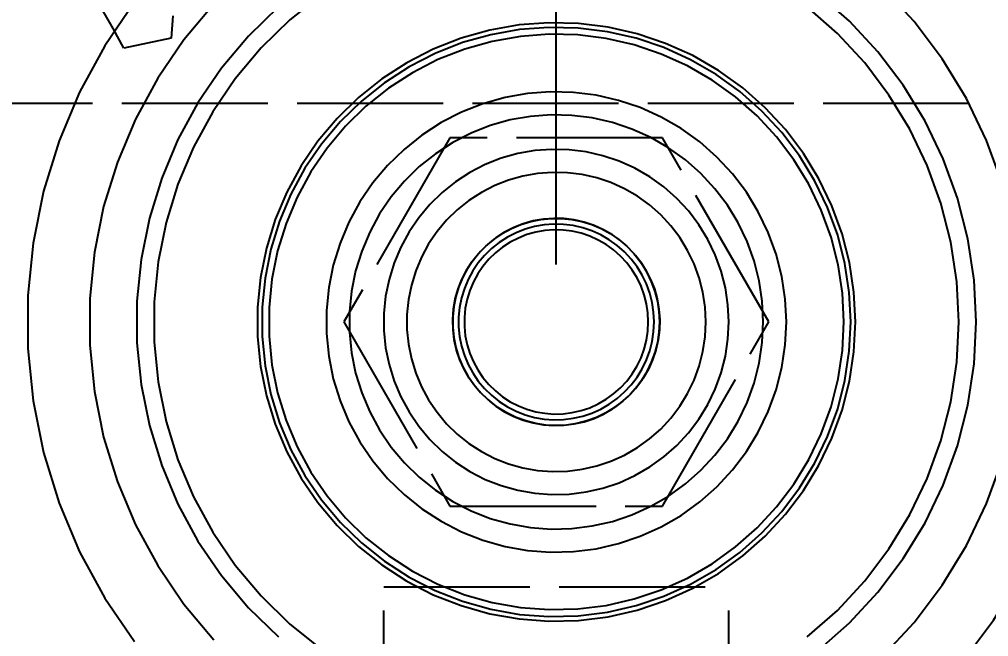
# Model space of a CAD drawing. Header units: millimetres. Extents: x -9 to 234, y -53 to 196.
# Drawn here: x 20.58 to 29.01, y 142.97 to 148.33 of the extents above; entities that cross this region are included whole.
import ezdxf

# ---------------------------------------------------------------- set-up
doc = ezdxf.new("R2010")
doc.units = ezdxf.units.MM
doc.linetypes.add('DASHED', pattern=[1.524, 1.27, -0.254])
doc.layers.add('DIMS', color=3, linetype='CONTINUOUS')
doc.layers.add('HIDDEN', color=8, linetype='DASHED')
doc.styles.add('OpenSansCondensed-Light', font='OpenSansCondensed-Light.ttf')
doc.dimstyles.new('EZDXF', dxfattribs={"dimtxt": 0.25, "dimasz": 0.175, "dimexe": 0.375, "dimexo": 0.125, "dimgap": 0.1, "dimtad": 1, "dimlfac": 100, "dimzin": 12, "dimdsep": 46, "dimtxsty": 'OpenSansCondensed-Light', "dimblk": 'ARCHTICK', "dimcen": 2.5, "dimazin": 3, "dimtfac": 0.5, "dimtmove": 2, "dimatfit": 3})

# ---------------------------------------------------------------- blocks, each defined once
blk = doc.blocks.new('_ARCHTICK')
at = {"color": 0, "linetype": 'BYBLOCK', "const_width": 0.15}
blk.add_lwpolyline([(-0.5, -0.5), (0.5, 0.5)], dxfattribs=at)

msp = doc.modelspace()

# ---------------------------------------------------------------- linework, layer by layer
at = {"layer": 'HIDDEN'}
for points in [[(23.2069, 148.54178), (22.9341, 148.32423), (22.68432, 148.0806), (22.46004, 147.81332), (22.26348, 147.52502), (22.09661, 147.21859), (21.96108, 146.89707), (21.85823, 146.56365), (21.78909, 146.22165), (21.75435, 145.87446), (21.75435, 145.52554), (21.78909, 145.17835), (21.85823, 144.83635), (21.96108, 144.50293), (22.09661, 144.18141), (22.26348, 143.87498), (22.46004, 143.58668), (22.68432, 143.3194), (22.9341, 143.07577), (23.2069, 142.85822)], [(23.2069, 148.54178), (22.9341, 148.32423), (22.68432, 148.0806), (22.46004, 147.81332), (22.26348, 147.52502), (22.09661, 147.21859), (21.96108, 146.89707), (21.85823, 146.56365), (21.78909, 146.22165), (21.75435, 145.87446), (21.75435, 145.52554), (21.78909, 145.17835), (21.85823, 144.83635), (21.96108, 144.50293), (22.09661, 144.18141), (22.26348, 143.87498), (22.46004, 143.58668), (22.68432, 143.3194), (22.9341, 143.07577), (23.2069, 142.85822)], [(23.2069, 148.54178), (22.9341, 148.32423), (22.68432, 148.0806), (22.46004, 147.81332), (22.26348, 147.52502), (22.09661, 147.21859), (21.96108, 146.89707), (21.85823, 146.56365), (21.78909, 146.22165), (21.75435, 145.87446), (21.75435, 145.52554), (21.78909, 145.17835), (21.85823, 144.83635), (21.96108, 144.50293), (22.09661, 144.18141), (22.26348, 143.87498), (22.46004, 143.58668), (22.68432, 143.3194), (22.9341, 143.07577), (23.2069, 142.85822)], [(23.2069, 148.54178), (22.9341, 148.32423), (22.68432, 148.0806), (22.46004, 147.81332), (22.26348, 147.52502), (22.09661, 147.21859), (21.96108, 146.89707), (21.85823, 146.56365), (21.78909, 146.22165), (21.75435, 145.87446), (21.75435, 145.52554), (21.78909, 145.17835), (21.85823, 144.83635), (21.96108, 144.50293), (22.09661, 144.18141), (22.26348, 143.87498), (22.46004, 143.58668), (22.68432, 143.3194), (22.9341, 143.07577), (23.2069, 142.85822)], [(28.9, 145.7), (28.88186, 146.06342), (28.82763, 146.42323), (28.73784, 146.77586), (28.61339, 147.11779), (28.45551, 147.44563), (28.26577, 147.75612), (28.04606, 148.04617), (27.79856, 148.31291), (27.52574, 148.55368)], [(28.9, 145.7), (28.88186, 146.06342), (28.82763, 146.42323), (28.73784, 146.77586), (28.61339, 147.11779), (28.45551, 147.44563), (28.26577, 147.75612), (28.04606, 148.04617), (27.79856, 148.31291), (27.52574, 148.55368)], [(29.12963, 146.89671), (28.99119, 147.27705), (28.81558, 147.64171), (28.60453, 147.98708), (28.36014, 148.30972), (28.08484, 148.60642)], [(29.12963, 146.89671), (28.99119, 147.27705), (28.81558, 147.64171), (28.60453, 147.98708), (28.36014, 148.30972), (28.08484, 148.60642)], [(29.12963, 146.89671), (28.99119, 147.27705), (28.81558, 147.64171), (28.60453, 147.98708), (28.36014, 148.30972), (28.08484, 148.60642)], [(29.12963, 146.89671), (28.99119, 147.27705), (28.81558, 147.64171), (28.60453, 147.98708), (28.36014, 148.30972), (28.08484, 148.60642)], [(21.58319, 148.4775), (21.32486, 148.0986), (21.10554, 147.69587), (20.92741, 147.27329), (20.79224, 146.83508), (20.70138, 146.38559), (20.65572, 145.92929), (20.65572, 145.47071), (20.70138, 145.01441), (20.79224, 144.56492), (20.92741, 144.12671), (21.10554, 143.70413), (21.32486, 143.3014), (21.58319, 142.9225)], [(21.58319, 148.4775), (21.32486, 148.0986), (21.10554, 147.69587), (20.92741, 147.27329), (20.79224, 146.83508), (20.70138, 146.38559), (20.65572, 145.92929), (20.65572, 145.47071), (20.70138, 145.01441), (20.79224, 144.56492), (20.92741, 144.12671), (21.10554, 143.70413), (21.32486, 143.3014), (21.58319, 142.9225)], [(22.27381, 148.4615), (22.01364, 148.15145), (21.78564, 147.81703), (21.59207, 147.46157), (21.43485, 147.0886), (21.31555, 146.70184), (21.23535, 146.30511), (21.19505, 145.90237), (21.19505, 145.49763), (21.23535, 145.09489), (21.31555, 144.69816), (21.43485, 144.3114), (21.59207, 143.93843), (21.78564, 143.58297), (22.01364, 143.24855), (22.27381, 142.9385)], [(22.27381, 148.4615), (22.01364, 148.15145), (21.78564, 147.81703), (21.59207, 147.46157), (21.43485, 147.0886), (21.31555, 146.70184), (21.23535, 146.30511), (21.19505, 145.90237), (21.19505, 145.49763), (21.23535, 145.09489), (21.31555, 144.69816), (21.43485, 144.3114), (21.59207, 143.93843), (21.78564, 143.58297), (22.01364, 143.24855), (22.27381, 142.9385)], [(22.27381, 148.4615), (22.01364, 148.15145), (21.78564, 147.81703), (21.59207, 147.46157), (21.43485, 147.0886), (21.31555, 146.70184), (21.23535, 146.30511), (21.19505, 145.90237), (21.19505, 145.49763), (21.23535, 145.09489), (21.31555, 144.69816), (21.43485, 144.3114), (21.59207, 143.93843), (21.78564, 143.58297), (22.01364, 143.24855), (22.27381, 142.9385)], [(22.27381, 148.4615), (22.01364, 148.15145), (21.78564, 147.81703), (21.59207, 147.46157), (21.43485, 147.0886), (21.31555, 146.70184), (21.23535, 146.30511), (21.19505, 145.90237), (21.19505, 145.49763), (21.23535, 145.09489), (21.31555, 144.69816), (21.43485, 144.3114), (21.59207, 143.93843), (21.78564, 143.58297), (22.01364, 143.24855), (22.27381, 142.9385)], [(21.39769, 148.2496), (21.299, 148.41949)], [(21.39769, 148.2496), (21.299, 148.41949)], [(22.83485, 148.4367), (22.57436, 148.18263), (22.34047, 147.90389), (22.13549, 147.60324), (21.96146, 147.28368), (21.82012, 146.94837), (21.71287, 146.60066), (21.64077, 146.244), (21.60454, 145.88194), (21.60454, 145.51806), (21.64077, 145.156), (21.71287, 144.79934), (21.82012, 144.45163), (21.96146, 144.11632), (22.13549, 143.79676), (22.34047, 143.49611), (22.57436, 143.21737), (22.83485, 142.9633)], [(22.83485, 148.4367), (22.57436, 148.18263), (22.34047, 147.90389), (22.13549, 147.60324), (21.96146, 147.28368), (21.82012, 146.94837), (21.71287, 146.60066), (21.64077, 146.244), (21.60454, 145.88194), (21.60454, 145.51806), (21.64077, 145.156), (21.71287, 144.79934), (21.82012, 144.45163), (21.96146, 144.11632), (22.13549, 143.79676), (22.34047, 143.49611), (22.57436, 143.21737), (22.83485, 142.9633)], [(28.75, 145.7), (28.73261, 146.04849), (28.6806, 146.39351), (28.5945, 146.73164), (28.47517, 147.05952), (28.32378, 147.37389), (28.14184, 147.67162), (27.93116, 147.94976), (27.69383, 148.20553), (27.43221, 148.43641)], [(28.75, 145.7), (28.73261, 146.04849), (28.6806, 146.39351), (28.5945, 146.73164), (28.47517, 147.05952), (28.32378, 147.37389), (28.14184, 147.67162), (27.93116, 147.94976), (27.69383, 148.20553), (27.43221, 148.43641)], [(28.75, 145.7), (28.73261, 146.04849), (28.6806, 146.39351), (28.5945, 146.73164), (28.47517, 147.05952), (28.32378, 147.37389), (28.14184, 147.67162), (27.93116, 147.94976), (27.69383, 148.20553), (27.43221, 148.43641)], [(28.75, 145.7), (28.73261, 146.04849), (28.6806, 146.39351), (28.5945, 146.73164), (28.47517, 147.05952), (28.32378, 147.37389), (28.14184, 147.67162), (27.93116, 147.94976), (27.69383, 148.20553), (27.43221, 148.43641)], [(21.91764, 148.36011), (21.90279, 148.16587)], [(21.91764, 148.36011), (21.90279, 148.16587)], [(27.85, 145.7), (27.83708, 145.95888), (27.79845, 146.21518), (27.73449, 146.46636), (27.64584, 146.70993), (27.53338, 146.94346), (27.39822, 147.16463), (27.24172, 147.37125), (27.06542, 147.56125), (26.87107, 147.73276), (26.66062, 147.88407), (26.43615, 148.01367), (26.19989, 148.12027), (25.95419, 148.20282), (25.70149, 148.2605), (25.4443, 148.29273), (25.18518, 148.29919), (24.92671, 148.27982), (24.67145, 148.23481), (24.42193, 148.16461), (24.18065, 148.06992), (23.95, 147.95167), (23.73227, 147.81104), (23.52962, 147.64943), (23.34407, 147.46845), (23.17746, 147.26989), (23.03144, 147.05573), (22.90748, 146.8281), (22.8068, 146.58925), (22.7304, 146.34157), (22.67904, 146.08751), (22.65323, 145.8296), (22.65323, 145.5704), (22.67904, 145.31249), (22.7304, 145.05843), (22.8068, 144.81075), (22.90748, 144.5719), (23.03144, 144.34427), (23.17746, 144.13011), (23.34407, 143.93155), (23.52962, 143.75057), (23.73227, 143.58896), (23.95, 143.44833), (24.18065, 143.33008), (24.42193, 143.23539), (24.67145, 143.16519), (24.92671, 143.12018), (25.18518, 143.10081), (25.4443, 143.10727), (25.70149, 143.1395), (25.95419, 143.19718), (26.19989, 143.27973), (26.43615, 143.38633), (26.66062, 143.51593), (26.87107, 143.66724), (27.06542, 143.83875), (27.24172, 144.02875), (27.39822, 144.23537), (27.53338, 144.45654), (27.64584, 144.69007), (27.73449, 144.93364), (27.79845, 145.18482), (27.83708, 145.44112), (27.85, 145.7)], [(27.85, 145.7), (27.83708, 145.95888), (27.79845, 146.21518), (27.73449, 146.46636), (27.64584, 146.70993), (27.53338, 146.94346), (27.39822, 147.16463), (27.24172, 147.37125), (27.06542, 147.56125), (26.87107, 147.73276), (26.66062, 147.88407), (26.43615, 148.01367), (26.19989, 148.12027), (25.95419, 148.20282), (25.70149, 148.2605), (25.4443, 148.29273), (25.18518, 148.29919), (24.92671, 148.27982), (24.67145, 148.23481), (24.42193, 148.16461), (24.18065, 148.06992), (23.95, 147.95167), (23.73227, 147.81104), (23.52962, 147.64943), (23.34407, 147.46845), (23.17746, 147.26989), (23.03144, 147.05573), (22.90748, 146.8281), (22.8068, 146.58925), (22.7304, 146.34157), (22.67904, 146.08751), (22.65323, 145.8296), (22.65323, 145.5704), (22.67904, 145.31249), (22.7304, 145.05843), (22.8068, 144.81075), (22.90748, 144.5719), (23.03144, 144.34427), (23.17746, 144.13011), (23.34407, 143.93155), (23.52962, 143.75057), (23.73227, 143.58896), (23.95, 143.44833), (24.18065, 143.33008), (24.42193, 143.23539), (24.67145, 143.16519), (24.92671, 143.12018), (25.18518, 143.10081), (25.4443, 143.10727), (25.70149, 143.1395), (25.95419, 143.19718), (26.19989, 143.27973), (26.43615, 143.38633), (26.66062, 143.51593), (26.87107, 143.66724), (27.06542, 143.83875), (27.24172, 144.02875), (27.39822, 144.23537), (27.53338, 144.45654), (27.64584, 144.69007), (27.73449, 144.93364), (27.79845, 145.18482), (27.83708, 145.44112), (27.85, 145.7)], [(27.85, 145.7), (27.83708, 145.95888), (27.79845, 146.21518), (27.73449, 146.46636), (27.64584, 146.70993), (27.53338, 146.94346), (27.39822, 147.16463), (27.24172, 147.37125), (27.06542, 147.56125), (26.87107, 147.73276), (26.66062, 147.88407), (26.43615, 148.01367), (26.19989, 148.12027), (25.95419, 148.20282), (25.70149, 148.2605), (25.4443, 148.29273), (25.18518, 148.29919), (24.92671, 148.27982), (24.67145, 148.23481), (24.42193, 148.16461), (24.18065, 148.06992), (23.95, 147.95167), (23.73227, 147.81104), (23.52962, 147.64943), (23.34407, 147.46845), (23.17746, 147.26989), (23.03144, 147.05573), (22.90748, 146.8281), (22.8068, 146.58925), (22.7304, 146.34157), (22.67904, 146.08751), (22.65323, 145.8296), (22.65323, 145.5704), (22.67904, 145.31249), (22.7304, 145.05843), (22.8068, 144.81075), (22.90748, 144.5719), (23.03144, 144.34427), (23.17746, 144.13011), (23.34407, 143.93155), (23.52962, 143.75057), (23.73227, 143.58896), (23.95, 143.44833), (24.18065, 143.33008), (24.42193, 143.23539), (24.67145, 143.16519), (24.92671, 143.12018), (25.18518, 143.10081), (25.4443, 143.10727), (25.70149, 143.1395), (25.95419, 143.19718), (26.19989, 143.27973), (26.43615, 143.38633), (26.66062, 143.51593), (26.87107, 143.66724), (27.06542, 143.83875), (27.24172, 144.02875), (27.39822, 144.23537), (27.53338, 144.45654), (27.64584, 144.69007), (27.73449, 144.93364), (27.79845, 145.18482), (27.83708, 145.44112), (27.85, 145.7)], [(27.85, 145.7), (27.83708, 145.95888), (27.79845, 146.21518), (27.73449, 146.46636), (27.64584, 146.70993), (27.53338, 146.94346), (27.39822, 147.16463), (27.24172, 147.37125), (27.06542, 147.56125), (26.87107, 147.73276), (26.66062, 147.88407), (26.43615, 148.01367), (26.19989, 148.12027), (25.95419, 148.20282), (25.70149, 148.2605), (25.4443, 148.29273), (25.18518, 148.29919), (24.92671, 148.27982), (24.67145, 148.23481), (24.42193, 148.16461), (24.18065, 148.06992), (23.95, 147.95167), (23.73227, 147.81104), (23.52962, 147.64943), (23.34407, 147.46845), (23.17746, 147.26989), (23.03144, 147.05573), (22.90748, 146.8281), (22.8068, 146.58925), (22.7304, 146.34157), (22.67904, 146.08751), (22.65323, 145.8296), (22.65323, 145.5704), (22.67904, 145.31249), (22.7304, 145.05843), (22.8068, 144.81075), (22.90748, 144.5719), (23.03144, 144.34427), (23.17746, 144.13011), (23.34407, 143.93155), (23.52962, 143.75057), (23.73227, 143.58896), (23.95, 143.44833), (24.18065, 143.33008), (24.42193, 143.23539), (24.67145, 143.16519), (24.92671, 143.12018), (25.18518, 143.10081), (25.4443, 143.10727), (25.70149, 143.1395), (25.95419, 143.19718), (26.19989, 143.27973), (26.43615, 143.38633), (26.66062, 143.51593), (26.87107, 143.66724), (27.06542, 143.83875), (27.24172, 144.02875), (27.39822, 144.23537), (27.53338, 144.45654), (27.64584, 144.69007), (27.73449, 144.93364), (27.79845, 145.18482), (27.83708, 145.44112), (27.85, 145.7)], [(21.49026, 148.07818), (21.39769, 148.2496)], [(21.49026, 148.07818), (21.39769, 148.2496)], [(27.81, 145.7), (27.79728, 145.95489), (27.75924, 146.20725), (27.69627, 146.45457), (27.60898, 146.69439), (27.49825, 146.92433), (27.36517, 147.1421), (27.21107, 147.34554), (27.03749, 147.53262), (26.84613, 147.70149), (26.63892, 147.85047), (26.4179, 147.97807), (26.18527, 148.08304), (25.94335, 148.16432), (25.69454, 148.22111), (25.44131, 148.25284), (25.18618, 148.2592), (24.93168, 148.24013), (24.68035, 148.19582), (24.43467, 148.12669), (24.19711, 148.03345), (23.97, 147.91703), (23.75562, 147.77856), (23.55608, 147.61944), (23.37339, 147.44124), (23.20934, 147.24574), (23.06558, 147.03487), (22.94352, 146.81074), (22.84439, 146.57557), (22.76916, 146.3317), (22.71859, 146.08155), (22.69318, 145.82761), (22.69318, 145.57239), (22.71859, 145.31845), (22.76916, 145.0683), (22.84439, 144.82443), (22.94352, 144.58926), (23.06558, 144.36513), (23.20934, 144.15426), (23.37339, 143.95876), (23.55608, 143.78056), (23.75562, 143.62144), (23.97, 143.48297), (24.19711, 143.36655), (24.43467, 143.27331), (24.68035, 143.20418), (24.93168, 143.15987), (25.18618, 143.1408), (25.44131, 143.14716), (25.69454, 143.17889), (25.94335, 143.23568), (26.18527, 143.31696), (26.4179, 143.42193), (26.63892, 143.54953), (26.84613, 143.69851), (27.03749, 143.86738), (27.21107, 144.05446), (27.36517, 144.2579), (27.49825, 144.47567), (27.60898, 144.70561), (27.69627, 144.94543), (27.75924, 145.19275), (27.79728, 145.44511), (27.81, 145.7)], [(27.81, 145.7), (27.79728, 145.95489), (27.75924, 146.20725), (27.69627, 146.45457), (27.60898, 146.69439), (27.49825, 146.92433), (27.36517, 147.1421), (27.21107, 147.34554), (27.03749, 147.53262), (26.84613, 147.70149), (26.63892, 147.85047), (26.4179, 147.97807), (26.18527, 148.08304), (25.94335, 148.16432), (25.69454, 148.22111), (25.44131, 148.25284), (25.18618, 148.2592), (24.93168, 148.24013), (24.68035, 148.19582), (24.43467, 148.12669), (24.19711, 148.03345), (23.97, 147.91703), (23.75562, 147.77856), (23.55608, 147.61944), (23.37339, 147.44124), (23.20934, 147.24574), (23.06558, 147.03487), (22.94352, 146.81074), (22.84439, 146.57557), (22.76916, 146.3317), (22.71859, 146.08155), (22.69318, 145.82761), (22.69318, 145.57239), (22.71859, 145.31845), (22.76916, 145.0683), (22.84439, 144.82443), (22.94352, 144.58926), (23.06558, 144.36513), (23.20934, 144.15426), (23.37339, 143.95876), (23.55608, 143.78056), (23.75562, 143.62144), (23.97, 143.48297), (24.19711, 143.36655), (24.43467, 143.27331), (24.68035, 143.20418), (24.93168, 143.15987), (25.18618, 143.1408), (25.44131, 143.14716), (25.69454, 143.17889), (25.94335, 143.23568), (26.18527, 143.31696), (26.4179, 143.42193), (26.63892, 143.54953), (26.84613, 143.69851), (27.03749, 143.86738), (27.21107, 144.05446), (27.36517, 144.2579), (27.49825, 144.47567), (27.60898, 144.70561), (27.69627, 144.94543), (27.75924, 145.19275), (27.79728, 145.44511), (27.81, 145.7)], [(21.90279, 148.16587), (21.49026, 148.07818)], [(21.90279, 148.16587), (21.49026, 148.07818)], [(27.75, 145.7), (27.73758, 145.94892), (27.70043, 146.19537), (27.63893, 146.43689), (27.55369, 146.67109), (27.44555, 146.89563), (27.3156, 147.1083), (27.16511, 147.30697), (26.99559, 147.48967), (26.80872, 147.65458), (26.60637, 147.80006), (26.39053, 147.92468), (26.16335, 148.02718), (25.9271, 148.10656), (25.68412, 148.16202), (25.43683, 148.19301), (25.18767, 148.19922), (24.93914, 148.1806), (24.6937, 148.13732), (24.45378, 148.06982), (24.22178, 147.97876), (24, 147.86506), (23.79064, 147.72985), (23.59579, 147.57445), (23.41737, 147.40043), (23.25717, 147.20951), (23.11677, 147.00359), (22.99758, 146.78471), (22.90077, 146.55505), (22.82731, 146.31689), (22.77792, 146.07261), (22.75311, 145.82461), (22.75311, 145.57539), (22.77792, 145.32739), (22.82731, 145.08311), (22.90077, 144.84495), (22.99758, 144.61529), (23.11677, 144.39641), (23.25717, 144.19049), (23.41737, 143.99957), (23.59579, 143.82555), (23.79064, 143.67015), (24, 143.53494), (24.22178, 143.42124), (24.45378, 143.33018), (24.6937, 143.26268), (24.93914, 143.2194), (25.18767, 143.20078), (25.43683, 143.20699), (25.68412, 143.23798), (25.9271, 143.29344), (26.16335, 143.37282), (26.39053, 143.47532), (26.60637, 143.59994), (26.80872, 143.74542), (26.99559, 143.91033), (27.16511, 144.09303), (27.3156, 144.2917), (27.44555, 144.50437), (27.55369, 144.72891), (27.63893, 144.96311), (27.70043, 145.20463), (27.73758, 145.45108), (27.75, 145.7)], [(27.75, 145.7), (27.73758, 145.94892), (27.70043, 146.19537), (27.63893, 146.43689), (27.55369, 146.67109), (27.44555, 146.89563), (27.3156, 147.1083), (27.16511, 147.30697), (26.99559, 147.48967), (26.80872, 147.65458), (26.60637, 147.80006), (26.39053, 147.92468), (26.16335, 148.02718), (25.9271, 148.10656), (25.68412, 148.16202), (25.43683, 148.19301), (25.18767, 148.19922), (24.93914, 148.1806), (24.6937, 148.13732), (24.45378, 148.06982), (24.22178, 147.97876), (24, 147.86506), (23.79064, 147.72985), (23.59579, 147.57445), (23.41737, 147.40043), (23.25717, 147.20951), (23.11677, 147.00359), (22.99758, 146.78471), (22.90077, 146.55505), (22.82731, 146.31689), (22.77792, 146.07261), (22.75311, 145.82461), (22.75311, 145.57539), (22.77792, 145.32739), (22.82731, 145.08311), (22.90077, 144.84495), (22.99758, 144.61529), (23.11677, 144.39641), (23.25717, 144.19049), (23.41737, 143.99957), (23.59579, 143.82555), (23.79064, 143.67015), (24, 143.53494), (24.22178, 143.42124), (24.45378, 143.33018), (24.6937, 143.26268), (24.93914, 143.2194), (25.18767, 143.20078), (25.43683, 143.20699), (25.68412, 143.23798), (25.9271, 143.29344), (26.16335, 143.37282), (26.39053, 143.47532), (26.60637, 143.59994), (26.80872, 143.74542), (26.99559, 143.91033), (27.16511, 144.09303), (27.3156, 144.2917), (27.44555, 144.50437), (27.55369, 144.72891), (27.63893, 144.96311), (27.70043, 145.20463), (27.73758, 145.45108), (27.75, 145.7)], [(27.25, 145.7), (27.24006, 145.89914), (27.21034, 146.09629), (27.16115, 146.28951), (27.09295, 146.47687), (27.00644, 146.65651), (26.90248, 146.82664), (26.78209, 146.98558), (26.64647, 147.13173), (26.49698, 147.26366), (26.33509, 147.38005), (26.16242, 147.47974), (25.98068, 147.56175), (25.79168, 147.62525), (25.5973, 147.66962), (25.39946, 147.69441), (25.20014, 147.69938), (25.00131, 147.68448), (24.80496, 147.64986), (24.61303, 147.59585), (24.42743, 147.52301), (24.25, 147.43205), (24.08251, 147.32388), (23.92663, 147.19956), (23.7839, 147.06035), (23.65573, 146.90761), (23.54342, 146.74287), (23.44806, 146.56777), (23.37061, 146.38404), (23.31185, 146.19351), (23.27234, 145.99808), (23.25249, 145.79969), (23.25249, 145.60031), (23.27234, 145.40192), (23.31185, 145.20649), (23.37061, 145.01596), (23.44806, 144.83223), (23.54342, 144.65713), (23.65573, 144.49239), (23.7839, 144.33965), (23.92663, 144.20044), (24.08251, 144.07612), (24.25, 143.96795), (24.42743, 143.87699), (24.61303, 143.80415), (24.80496, 143.75014), (25.00131, 143.71552), (25.20014, 143.70062), (25.39946, 143.70559), (25.5973, 143.73038), (25.79168, 143.77475), (25.98068, 143.83825), (26.16242, 143.92026), (26.33509, 144.01995), (26.49698, 144.13634), (26.64647, 144.26827), (26.78209, 144.41442), (26.90248, 144.57336), (27.00644, 144.74349), (27.09295, 144.92313), (27.16115, 145.11049), (27.21034, 145.30371), (27.24006, 145.50086), (27.25, 145.7)], [(27.25, 145.7), (27.24006, 145.89914), (27.21034, 146.09629), (27.16115, 146.28951), (27.09295, 146.47687), (27.00644, 146.65651), (26.90248, 146.82664), (26.78209, 146.98558), (26.64647, 147.13173), (26.49698, 147.26366), (26.33509, 147.38005), (26.16242, 147.47974), (25.98068, 147.56175), (25.79168, 147.62525), (25.5973, 147.66962), (25.39946, 147.69441), (25.20014, 147.69938), (25.00131, 147.68448), (24.80496, 147.64986), (24.61303, 147.59585), (24.42743, 147.52301), (24.25, 147.43205), (24.08251, 147.32388), (23.92663, 147.19956), (23.7839, 147.06035), (23.65573, 146.90761), (23.54342, 146.74287), (23.44806, 146.56777), (23.37061, 146.38404), (23.31185, 146.19351), (23.27234, 145.99808), (23.25249, 145.79969), (23.25249, 145.60031), (23.27234, 145.40192), (23.31185, 145.20649), (23.37061, 145.01596), (23.44806, 144.83223), (23.54342, 144.65713), (23.65573, 144.49239), (23.7839, 144.33965), (23.92663, 144.20044), (24.08251, 144.07612), (24.25, 143.96795), (24.42743, 143.87699), (24.61303, 143.80415), (24.80496, 143.75014), (25.00131, 143.71552), (25.20014, 143.70062), (25.39946, 143.70559), (25.5973, 143.73038), (25.79168, 143.77475), (25.98068, 143.83825), (26.16242, 143.92026), (26.33509, 144.01995), (26.49698, 144.13634), (26.64647, 144.26827), (26.78209, 144.41442), (26.90248, 144.57336), (27.00644, 144.74349), (27.09295, 144.92313), (27.16115, 145.11049), (27.21034, 145.30371), (27.24006, 145.50086), (27.25, 145.7)], [(19.95, 147.6), (30.55, 147.6)], [(19.95, 147.6), (30.55, 147.6)], [(27.05, 145.7), (27.04106, 145.87922), (27.01431, 146.05666), (26.97003, 146.23056), (26.90866, 146.39918), (26.8308, 146.56086), (26.73723, 146.71398), (26.62888, 146.85702), (26.50683, 146.98856), (26.37228, 147.1073), (26.22658, 147.21205), (26.07118, 147.30177), (25.90761, 147.37557), (25.73751, 147.43272), (25.56257, 147.47265), (25.38451, 147.49497), (25.20512, 147.49944), (25.02618, 147.48603), (24.84946, 147.45487), (24.67672, 147.40627), (24.50968, 147.34071), (24.35, 147.25885), (24.19926, 147.16149), (24.05897, 147.04961), (23.93051, 146.92431), (23.81516, 146.78685), (23.71408, 146.63858), (23.62826, 146.48099), (23.55855, 146.31564), (23.50566, 146.14416), (23.4701, 145.96828), (23.45224, 145.78972), (23.45224, 145.61028), (23.4701, 145.43172), (23.50566, 145.25584), (23.55855, 145.08436), (23.62826, 144.91901), (23.71408, 144.76142), (23.81516, 144.61315), (23.93051, 144.47569), (24.05897, 144.35039), (24.19926, 144.23851), (24.35, 144.14115), (24.50968, 144.05929), (24.67672, 143.99373), (24.84946, 143.94513), (25.02618, 143.91397), (25.20512, 143.90056), (25.38451, 143.90503), (25.56257, 143.92735), (25.73751, 143.96728), (25.90761, 144.02443), (26.07118, 144.09823), (26.22658, 144.18795), (26.37228, 144.2927), (26.50683, 144.41144), (26.62888, 144.54298), (26.73723, 144.68602), (26.8308, 144.83914), (26.90866, 145.00082), (26.97003, 145.16944), (27.01431, 145.34334), (27.04106, 145.52078), (27.05, 145.7)], [(27.05, 145.7), (27.04106, 145.87922), (27.01431, 146.05666), (26.97003, 146.23056), (26.90866, 146.39918), (26.8308, 146.56086), (26.73723, 146.71398), (26.62888, 146.85702), (26.50683, 146.98856), (26.37228, 147.1073), (26.22658, 147.21205), (26.07118, 147.30177), (25.90761, 147.37557), (25.73751, 147.43272), (25.56257, 147.47265), (25.38451, 147.49497), (25.20512, 147.49944), (25.02618, 147.48603), (24.84946, 147.45487), (24.67672, 147.40627), (24.50968, 147.34071), (24.35, 147.25885), (24.19926, 147.16149), (24.05897, 147.04961), (23.93051, 146.92431), (23.81516, 146.78685), (23.71408, 146.63858), (23.62826, 146.48099), (23.55855, 146.31564), (23.50566, 146.14416), (23.4701, 145.96828), (23.45224, 145.78972), (23.45224, 145.61028), (23.4701, 145.43172), (23.50566, 145.25584), (23.55855, 145.08436), (23.62826, 144.91901), (23.71408, 144.76142), (23.81516, 144.61315), (23.93051, 144.47569), (24.05897, 144.35039), (24.19926, 144.23851), (24.35, 144.14115), (24.50968, 144.05929), (24.67672, 143.99373), (24.84946, 143.94513), (25.02618, 143.91397), (25.20512, 143.90056), (25.38451, 143.90503), (25.56257, 143.92735), (25.73751, 143.96728), (25.90761, 144.02443), (26.07118, 144.09823), (26.22658, 144.18795), (26.37228, 144.2927), (26.50683, 144.41144), (26.62888, 144.54298), (26.73723, 144.68602), (26.8308, 144.83914), (26.90866, 145.00082), (26.97003, 145.16944), (27.01431, 145.34334), (27.04106, 145.52078), (27.05, 145.7)], [(24.32624, 147.3), (23.40248, 145.7)], [(24.32624, 147.3), (23.40248, 145.7)], [(24.32624, 147.3), (23.40248, 145.7)], [(24.32624, 147.3), (23.40248, 145.7)], [(26.17376, 147.3), (24.32624, 147.3)], [(26.17376, 147.3), (24.32624, 147.3)], [(26.17376, 147.3), (24.32624, 147.3)], [(26.17376, 147.3), (24.32624, 147.3)], [(27.09752, 145.7), (26.17376, 147.3)], [(27.09752, 145.7), (26.17376, 147.3)], [(27.09752, 145.7), (26.17376, 147.3)], [(27.09752, 145.7), (26.17376, 147.3)], [(26.75, 145.7), (26.74255, 145.84935), (26.72026, 145.99722), (26.68336, 146.14213), (26.63221, 146.28265), (26.56733, 146.41738), (26.48936, 146.54498), (26.39907, 146.66418), (26.29736, 146.7738), (26.18523, 146.87275), (26.06382, 146.96004), (25.93432, 147.03481), (25.79801, 147.09631), (25.65626, 147.14394), (25.51047, 147.17721), (25.3621, 147.19581), (25.2126, 147.19953), (25.06348, 147.18836), (24.91622, 147.16239), (24.77227, 147.12189), (24.63307, 147.06726), (24.5, 146.99904), (24.37438, 146.91791), (24.25747, 146.82467), (24.15042, 146.72026), (24.0543, 146.60571), (23.97006, 146.48215), (23.89855, 146.35083), (23.84046, 146.21303), (23.79638, 146.07014), (23.76675, 145.92356), (23.75186, 145.77477), (23.75186, 145.62523), (23.76675, 145.47644), (23.79638, 145.32986), (23.84046, 145.18697), (23.89855, 145.04917), (23.97006, 144.91785), (24.0543, 144.79429), (24.15042, 144.67974), (24.25747, 144.57533), (24.37438, 144.48209), (24.5, 144.40096), (24.63307, 144.33274), (24.77227, 144.27811), (24.91622, 144.23761), (25.06348, 144.21164), (25.2126, 144.20047), (25.3621, 144.20419), (25.51047, 144.22279), (25.65626, 144.25606), (25.79801, 144.30369), (25.93432, 144.36519), (26.06382, 144.43996), (26.18523, 144.52725), (26.29736, 144.6262), (26.39907, 144.73582), (26.48936, 144.85502), (26.56733, 144.98262), (26.63221, 145.11735), (26.68336, 145.25787), (26.72026, 145.40278), (26.74255, 145.55065), (26.75, 145.7)], [(26.75, 145.7), (26.74255, 145.84935), (26.72026, 145.99722), (26.68336, 146.14213), (26.63221, 146.28265), (26.56733, 146.41738), (26.48936, 146.54498), (26.39907, 146.66418), (26.29736, 146.7738), (26.18523, 146.87275), (26.06382, 146.96004), (25.93432, 147.03481), (25.79801, 147.09631), (25.65626, 147.14394), (25.51047, 147.17721), (25.3621, 147.19581), (25.2126, 147.19953), (25.06348, 147.18836), (24.91622, 147.16239), (24.77227, 147.12189), (24.63307, 147.06726), (24.5, 146.99904), (24.37438, 146.91791), (24.25747, 146.82467), (24.15042, 146.72026), (24.0543, 146.60571), (23.97006, 146.48215), (23.89855, 146.35083), (23.84046, 146.21303), (23.79638, 146.07014), (23.76675, 145.92356), (23.75186, 145.77477), (23.75186, 145.62523), (23.76675, 145.47644), (23.79638, 145.32986), (23.84046, 145.18697), (23.89855, 145.04917), (23.97006, 144.91785), (24.0543, 144.79429), (24.15042, 144.67974), (24.25747, 144.57533), (24.37438, 144.48209), (24.5, 144.40096), (24.63307, 144.33274), (24.77227, 144.27811), (24.91622, 144.23761), (25.06348, 144.21164), (25.2126, 144.20047), (25.3621, 144.20419), (25.51047, 144.22279), (25.65626, 144.25606), (25.79801, 144.30369), (25.93432, 144.36519), (26.06382, 144.43996), (26.18523, 144.52725), (26.29736, 144.6262), (26.39907, 144.73582), (26.48936, 144.85502), (26.56733, 144.98262), (26.63221, 145.11735), (26.68336, 145.25787), (26.72026, 145.40278), (26.74255, 145.55065), (26.75, 145.7)], [(26.55, 145.7), (26.54354, 145.82944), (26.52422, 145.95759), (26.49224, 146.08318), (26.44792, 146.20497), (26.39169, 146.32173), (26.32411, 146.43232), (26.24586, 146.53562), (26.15771, 146.63063), (26.06054, 146.71638), (25.95531, 146.79203), (25.84307, 146.85683), (25.72494, 146.91014), (25.60209, 146.95141), (25.47574, 146.98025), (25.34715, 146.99636), (25.21759, 146.9996), (25.08835, 146.98991), (24.96072, 146.96741), (24.83597, 146.93231), (24.71533, 146.88496), (24.6, 146.82583), (24.49113, 146.75552), (24.38981, 146.67472), (24.29703, 146.58422), (24.21373, 146.48495), (24.14072, 146.37787), (24.07874, 146.26405), (24.0284, 146.14463), (23.9902, 146.02078), (23.96452, 145.89375), (23.95162, 145.7648), (23.95162, 145.6352), (23.96452, 145.50625), (23.9902, 145.37922), (24.0284, 145.25537), (24.07874, 145.13595), (24.14072, 145.02213), (24.21373, 144.91505), (24.29703, 144.81578), (24.38981, 144.72528), (24.49113, 144.64448), (24.6, 144.57417), (24.71533, 144.51504), (24.83597, 144.46769), (24.96072, 144.43259), (25.08835, 144.41009), (25.21759, 144.4004), (25.34715, 144.40364), (25.47574, 144.41975), (25.60209, 144.44859), (25.72494, 144.48986), (25.84307, 144.54317), (25.95531, 144.60797), (26.06054, 144.68362), (26.15771, 144.76937), (26.24586, 144.86438), (26.32411, 144.96768), (26.39169, 145.07827), (26.44792, 145.19503), (26.49224, 145.31682), (26.52422, 145.44241), (26.54354, 145.57056), (26.55, 145.7)], [(26.55, 145.7), (26.54354, 145.82944), (26.52422, 145.95759), (26.49224, 146.08318), (26.44792, 146.20497), (26.39169, 146.32173), (26.32411, 146.43232), (26.24586, 146.53562), (26.15771, 146.63063), (26.06054, 146.71638), (25.95531, 146.79203), (25.84307, 146.85683), (25.72494, 146.91014), (25.60209, 146.95141), (25.47574, 146.98025), (25.34715, 146.99636), (25.21759, 146.9996), (25.08835, 146.98991), (24.96072, 146.96741), (24.83597, 146.93231), (24.71533, 146.88496), (24.6, 146.82583), (24.49113, 146.75552), (24.38981, 146.67472), (24.29703, 146.58422), (24.21373, 146.48495), (24.14072, 146.37787), (24.07874, 146.26405), (24.0284, 146.14463), (23.9902, 146.02078), (23.96452, 145.89375), (23.95162, 145.7648), (23.95162, 145.6352), (23.96452, 145.50625), (23.9902, 145.37922), (24.0284, 145.25537), (24.07874, 145.13595), (24.14072, 145.02213), (24.21373, 144.91505), (24.29703, 144.81578), (24.38981, 144.72528), (24.49113, 144.64448), (24.6, 144.57417), (24.71533, 144.51504), (24.83597, 144.46769), (24.96072, 144.43259), (25.08835, 144.41009), (25.21759, 144.4004), (25.34715, 144.40364), (25.47574, 144.41975), (25.60209, 144.44859), (25.72494, 144.48986), (25.84307, 144.54317), (25.95531, 144.60797), (26.06054, 144.68362), (26.15771, 144.76937), (26.24586, 144.86438), (26.32411, 144.96768), (26.39169, 145.07827), (26.44792, 145.19503), (26.49224, 145.31682), (26.52422, 145.44241), (26.54354, 145.57056), (26.55, 145.7)], [(25.25, 144.8), (25.16039, 144.80447), (25.07167, 144.81784), (24.98472, 144.83998), (24.90041, 144.87067), (24.81957, 144.9096), (24.74301, 144.95639), (24.67149, 145.01056), (24.60572, 145.07159), (24.54635, 145.13886), (24.49398, 145.21171), (24.44912, 145.28941), (24.41221, 145.37119), (24.38364, 145.45624), (24.36367, 145.54372), (24.35252, 145.63274), (24.35028, 145.72244), (24.35698, 145.81191), (24.37256, 145.90027), (24.39687, 145.98664), (24.42964, 146.07016), (24.47058, 146.15), (24.51926, 146.22537), (24.5752, 146.29552), (24.63784, 146.35975), (24.70658, 146.41742), (24.78071, 146.46796), (24.8595, 146.51087), (24.94218, 146.54572), (25.02792, 146.57217), (25.11586, 146.58995), (25.20514, 146.59888), (25.29486, 146.59888), (25.38414, 146.58995), (25.47208, 146.57217), (25.55782, 146.54572), (25.6405, 146.51087), (25.71929, 146.46796), (25.79342, 146.41742), (25.86216, 146.35975), (25.9248, 146.29552), (25.98074, 146.22537), (26.02942, 146.15), (26.07036, 146.07016), (26.10313, 145.98664), (26.12744, 145.90027), (26.14302, 145.81191), (26.14972, 145.72244), (26.14748, 145.63274), (26.13633, 145.54372), (26.11636, 145.45624), (26.08779, 145.37119), (26.05088, 145.28941), (26.00602, 145.21171), (25.95365, 145.13886), (25.89428, 145.07159), (25.82851, 145.01056), (25.75699, 144.95639), (25.68043, 144.9096), (25.59959, 144.87067), (25.51528, 144.83998), (25.42833, 144.81784), (25.33961, 144.80447), (25.25, 144.8)], [(25.25, 144.8), (25.16039, 144.80447), (25.07167, 144.81784), (24.98472, 144.83998), (24.90041, 144.87067), (24.81957, 144.9096), (24.74301, 144.95639), (24.67149, 145.01056), (24.60572, 145.07159), (24.54635, 145.13886), (24.49398, 145.21171), (24.44912, 145.28941), (24.41221, 145.37119), (24.38364, 145.45624), (24.36367, 145.54372), (24.35252, 145.63274), (24.35028, 145.72244), (24.35698, 145.81191), (24.37256, 145.90027), (24.39687, 145.98664), (24.42964, 146.07016), (24.47058, 146.15), (24.51926, 146.22537), (24.5752, 146.29552), (24.63784, 146.35975), (24.70658, 146.41742), (24.78071, 146.46796), (24.8595, 146.51087), (24.94218, 146.54572), (25.02792, 146.57217), (25.11586, 146.58995), (25.20514, 146.59888), (25.29486, 146.59888), (25.38414, 146.58995), (25.47208, 146.57217), (25.55782, 146.54572), (25.6405, 146.51087), (25.71929, 146.46796), (25.79342, 146.41742), (25.86216, 146.35975), (25.9248, 146.29552), (25.98074, 146.22537), (26.02942, 146.15), (26.07036, 146.07016), (26.10313, 145.98664), (26.12744, 145.90027), (26.14302, 145.81191), (26.14972, 145.72244), (26.14748, 145.63274), (26.13633, 145.54372), (26.11636, 145.45624), (26.08779, 145.37119), (26.05088, 145.28941), (26.00602, 145.21171), (25.95365, 145.13886), (25.89428, 145.07159), (25.82851, 145.01056), (25.75699, 144.95639), (25.68043, 144.9096), (25.59959, 144.87067), (25.51528, 144.83998), (25.42833, 144.81784), (25.33961, 144.80447), (25.25, 144.8)], [(26.15, 145.7), (26.14553, 145.78961), (26.13216, 145.87833), (26.11002, 145.96528), (26.07933, 146.04959), (26.0404, 146.13043), (25.99361, 146.20699), (25.93944, 146.27851), (25.87841, 146.34428), (25.81114, 146.40365), (25.73829, 146.45602), (25.66059, 146.50088), (25.57881, 146.53779), (25.49376, 146.56636), (25.40628, 146.58633), (25.31726, 146.59748), (25.22756, 146.59972), (25.13809, 146.59302), (25.04973, 146.57744), (24.96336, 146.55313), (24.87984, 146.52036), (24.8, 146.47942), (24.72463, 146.43074), (24.65448, 146.3748), (24.59025, 146.31216), (24.53258, 146.24342), (24.48204, 146.16929), (24.43913, 146.0905), (24.40428, 146.00782), (24.37783, 145.92208), (24.36005, 145.83414), (24.35112, 145.74486), (24.35112, 145.65514), (24.36005, 145.56586), (24.37783, 145.47792), (24.40428, 145.39218), (24.43913, 145.3095), (24.48204, 145.23071), (24.53258, 145.15658), (24.59025, 145.08784), (24.65448, 145.0252), (24.72463, 144.96926), (24.8, 144.92058), (24.87984, 144.87964), (24.96336, 144.84687), (25.04973, 144.82256), (25.13809, 144.80698), (25.22756, 144.80028), (25.31726, 144.80252), (25.40628, 144.81367), (25.49376, 144.83364), (25.57881, 144.86221), (25.66059, 144.89912), (25.73829, 144.94398), (25.81114, 144.99635), (25.87841, 145.05572), (25.93944, 145.12149), (25.99361, 145.19301), (26.0404, 145.26957), (26.07933, 145.35041), (26.11002, 145.43472), (26.13216, 145.52167), (26.14553, 145.61039), (26.15, 145.7)], [(26.15, 145.7), (26.14553, 145.78961), (26.13216, 145.87833), (26.11002, 145.96528), (26.07933, 146.04959), (26.0404, 146.13043), (25.99361, 146.20699), (25.93944, 146.27851), (25.87841, 146.34428), (25.81114, 146.40365), (25.73829, 146.45602), (25.66059, 146.50088), (25.57881, 146.53779), (25.49376, 146.56636), (25.40628, 146.58633), (25.31726, 146.59748), (25.22756, 146.59972), (25.13809, 146.59302), (25.04973, 146.57744), (24.96336, 146.55313), (24.87984, 146.52036), (24.8, 146.47942), (24.72463, 146.43074), (24.65448, 146.3748), (24.59025, 146.31216), (24.53258, 146.24342), (24.48204, 146.16929), (24.43913, 146.0905), (24.40428, 146.00782), (24.37783, 145.92208), (24.36005, 145.83414), (24.35112, 145.74486), (24.35112, 145.65514), (24.36005, 145.56586), (24.37783, 145.47792), (24.40428, 145.39218), (24.43913, 145.3095), (24.48204, 145.23071), (24.53258, 145.15658), (24.59025, 145.08784), (24.65448, 145.0252), (24.72463, 144.96926), (24.8, 144.92058), (24.87984, 144.87964), (24.96336, 144.84687), (25.04973, 144.82256), (25.13809, 144.80698), (25.22756, 144.80028), (25.31726, 144.80252), (25.40628, 144.81367), (25.49376, 144.83364), (25.57881, 144.86221), (25.66059, 144.89912), (25.73829, 144.94398), (25.81114, 144.99635), (25.87841, 145.05572), (25.93944, 145.12149), (25.99361, 145.19301), (26.0404, 145.26957), (26.07933, 145.35041), (26.11002, 145.43472), (26.13216, 145.52167), (26.14553, 145.61039), (26.15, 145.7)], [(26.1, 145.7), (26.09578, 145.78463), (26.08315, 145.86842), (26.06224, 145.95054), (26.03325, 146.03017), (25.99649, 146.10652), (25.9523, 146.17882), (25.90114, 146.24637), (25.8435, 146.30849), (25.77997, 146.36456), (25.71116, 146.41402), (25.63778, 146.45639), (25.56054, 146.49124), (25.48021, 146.51823), (25.3976, 146.53709), (25.31352, 146.54762), (25.22881, 146.54974), (25.14431, 146.5434), (25.06086, 146.52869), (24.97929, 146.50574), (24.90041, 146.47478), (24.825, 146.43612), (24.75382, 146.39015), (24.68757, 146.33731), (24.62691, 146.27815), (24.57244, 146.21323), (24.5247, 146.14322), (24.48418, 146.0688), (24.45126, 145.99072), (24.42628, 145.90974), (24.40949, 145.82669), (24.40106, 145.74237), (24.40106, 145.65763), (24.40949, 145.57331), (24.42628, 145.49026), (24.45126, 145.40928), (24.48418, 145.3312), (24.5247, 145.25678), (24.57244, 145.18677), (24.62691, 145.12185), (24.68757, 145.06269), (24.75382, 145.00985), (24.825, 144.96388), (24.90041, 144.92522), (24.97929, 144.89426), (25.06086, 144.87131), (25.14431, 144.8566), (25.22881, 144.85026), (25.31352, 144.85238), (25.3976, 144.86291), (25.48021, 144.88177), (25.56054, 144.90876), (25.63778, 144.94361), (25.71116, 144.98598), (25.77997, 145.03544), (25.8435, 145.09151), (25.90114, 145.15363), (25.9523, 145.22118), (25.99649, 145.29348), (26.03325, 145.36983), (26.06224, 145.44946), (26.08315, 145.53158), (26.09578, 145.61537), (26.1, 145.7)], [(26.1, 145.7), (26.09578, 145.78463), (26.08315, 145.86842), (26.06224, 145.95054), (26.03325, 146.03017), (25.99649, 146.10652), (25.9523, 146.17882), (25.90114, 146.24637), (25.8435, 146.30849), (25.77997, 146.36456), (25.71116, 146.41402), (25.63778, 146.45639), (25.56054, 146.49124), (25.48021, 146.51823), (25.3976, 146.53709), (25.31352, 146.54762), (25.22881, 146.54974), (25.14431, 146.5434), (25.06086, 146.52869), (24.97929, 146.50574), (24.90041, 146.47478), (24.825, 146.43612), (24.75382, 146.39015), (24.68757, 146.33731), (24.62691, 146.27815), (24.57244, 146.21323), (24.5247, 146.14322), (24.48418, 146.0688), (24.45126, 145.99072), (24.42628, 145.90974), (24.40949, 145.82669), (24.40106, 145.74237), (24.40106, 145.65763), (24.40949, 145.57331), (24.42628, 145.49026), (24.45126, 145.40928), (24.48418, 145.3312), (24.5247, 145.25678), (24.57244, 145.18677), (24.62691, 145.12185), (24.68757, 145.06269), (24.75382, 145.00985), (24.825, 144.96388), (24.90041, 144.92522), (24.97929, 144.89426), (25.06086, 144.87131), (25.14431, 144.8566), (25.22881, 144.85026), (25.31352, 144.85238), (25.3976, 144.86291), (25.48021, 144.88177), (25.56054, 144.90876), (25.63778, 144.94361), (25.71116, 144.98598), (25.77997, 145.03544), (25.8435, 145.09151), (25.90114, 145.15363), (25.9523, 145.22118), (25.99649, 145.29348), (26.03325, 145.36983), (26.06224, 145.44946), (26.08315, 145.53158), (26.09578, 145.61537), (26.1, 145.7)], [(26.1, 145.7), (26.09578, 145.78463), (26.08315, 145.86842), (26.06224, 145.95054), (26.03325, 146.03017), (25.99649, 146.10652), (25.9523, 146.17882), (25.90114, 146.24637), (25.8435, 146.30849), (25.77997, 146.36456), (25.71116, 146.41402), (25.63778, 146.45639), (25.56054, 146.49124), (25.48021, 146.51823), (25.3976, 146.53709), (25.31352, 146.54762), (25.22881, 146.54974), (25.14431, 146.5434), (25.06086, 146.52869), (24.97929, 146.50574), (24.90041, 146.47478), (24.825, 146.43612), (24.75382, 146.39015), (24.68757, 146.33731), (24.62691, 146.27815), (24.57244, 146.21323), (24.5247, 146.14322), (24.48418, 146.0688), (24.45126, 145.99072), (24.42628, 145.90974), (24.40949, 145.82669), (24.40106, 145.74237), (24.40106, 145.65763), (24.40949, 145.57331), (24.42628, 145.49026), (24.45126, 145.40928), (24.48418, 145.3312), (24.5247, 145.25678), (24.57244, 145.18677), (24.62691, 145.12185), (24.68757, 145.06269), (24.75382, 145.00985), (24.825, 144.96388), (24.90041, 144.92522), (24.97929, 144.89426), (25.06086, 144.87131), (25.14431, 144.8566), (25.22881, 144.85026), (25.31352, 144.85238), (25.3976, 144.86291), (25.48021, 144.88177), (25.56054, 144.90876), (25.63778, 144.94361), (25.71116, 144.98598), (25.77997, 145.03544), (25.8435, 145.09151), (25.90114, 145.15363), (25.9523, 145.22118), (25.99649, 145.29348), (26.03325, 145.36983), (26.06224, 145.44946), (26.08315, 145.53158), (26.09578, 145.61537), (26.1, 145.7)], [(26.1, 145.7), (26.09578, 145.78463), (26.08315, 145.86842), (26.06224, 145.95054), (26.03325, 146.03017), (25.99649, 146.10652), (25.9523, 146.17882), (25.90114, 146.24637), (25.8435, 146.30849), (25.77997, 146.36456), (25.71116, 146.41402), (25.63778, 146.45639), (25.56054, 146.49124), (25.48021, 146.51823), (25.3976, 146.53709), (25.31352, 146.54762), (25.22881, 146.54974), (25.14431, 146.5434), (25.06086, 146.52869), (24.97929, 146.50574), (24.90041, 146.47478), (24.825, 146.43612), (24.75382, 146.39015), (24.68757, 146.33731), (24.62691, 146.27815), (24.57244, 146.21323), (24.5247, 146.14322), (24.48418, 146.0688), (24.45126, 145.99072), (24.42628, 145.90974), (24.40949, 145.82669), (24.40106, 145.74237), (24.40106, 145.65763), (24.40949, 145.57331), (24.42628, 145.49026), (24.45126, 145.40928), (24.48418, 145.3312), (24.5247, 145.25678), (24.57244, 145.18677), (24.62691, 145.12185), (24.68757, 145.06269), (24.75382, 145.00985), (24.825, 144.96388), (24.90041, 144.92522), (24.97929, 144.89426), (25.06086, 144.87131), (25.14431, 144.8566), (25.22881, 144.85026), (25.31352, 144.85238), (25.3976, 144.86291), (25.48021, 144.88177), (25.56054, 144.90876), (25.63778, 144.94361), (25.71116, 144.98598), (25.77997, 145.03544), (25.8435, 145.09151), (25.90114, 145.15363), (25.9523, 145.22118), (25.99649, 145.29348), (26.03325, 145.36983), (26.06224, 145.44946), (26.08315, 145.53158), (26.09578, 145.61537), (26.1, 145.7)], [(26.05, 145.7), (26.04602, 145.77965), (26.03414, 145.85852), (26.01446, 145.9358), (25.98718, 146.01075), (25.95258, 146.0826), (25.91099, 146.15066), (25.86284, 146.21423), (25.80859, 146.27269), (25.74879, 146.32547), (25.68404, 146.37202), (25.61497, 146.4119), (25.54227, 146.4447), (25.46667, 146.4701), (25.38892, 146.48785), (25.30978, 146.49776), (25.23006, 146.49975), (25.15053, 146.49379), (25.07198, 146.47994), (24.99521, 146.45834), (24.92097, 146.4292), (24.85, 146.39282), (24.78301, 146.34955), (24.72065, 146.29982), (24.66356, 146.24414), (24.61229, 146.18304), (24.56737, 146.11715), (24.52922, 146.04711), (24.49825, 145.97362), (24.47474, 145.89741), (24.45894, 145.81923), (24.45099, 145.73988), (24.45099, 145.66012), (24.45894, 145.58077), (24.47474, 145.50259), (24.49825, 145.42638), (24.52922, 145.35289), (24.56737, 145.28285), (24.61229, 145.21696), (24.66356, 145.15586), (24.72065, 145.10018), (24.78301, 145.05045), (24.85, 145.00718), (24.92097, 144.9708), (24.99521, 144.94166), (25.07198, 144.92006), (25.15053, 144.90621), (25.23006, 144.90025), (25.30978, 144.90224), (25.38892, 144.91215), (25.46667, 144.9299), (25.54227, 144.9553), (25.61497, 144.9881), (25.68404, 145.02798), (25.74879, 145.07453), (25.80859, 145.12731), (25.86284, 145.18577), (25.91099, 145.24934), (25.95258, 145.3174), (25.98718, 145.38925), (26.01446, 145.4642), (26.03414, 145.54148), (26.04602, 145.62035), (26.05, 145.7)], [(26.05, 145.7), (26.04602, 145.77965), (26.03414, 145.85852), (26.01446, 145.9358), (25.98718, 146.01075), (25.95258, 146.0826), (25.91099, 146.15066), (25.86284, 146.21423), (25.80859, 146.27269), (25.74879, 146.32547), (25.68404, 146.37202), (25.61497, 146.4119), (25.54227, 146.4447), (25.46667, 146.4701), (25.38892, 146.48785), (25.30978, 146.49776), (25.23006, 146.49975), (25.15053, 146.49379), (25.07198, 146.47994), (24.99521, 146.45834), (24.92097, 146.4292), (24.85, 146.39282), (24.78301, 146.34955), (24.72065, 146.29982), (24.66356, 146.24414), (24.61229, 146.18304), (24.56737, 146.11715), (24.52922, 146.04711), (24.49825, 145.97362), (24.47474, 145.89741), (24.45894, 145.81923), (24.45099, 145.73988), (24.45099, 145.66012), (24.45894, 145.58077), (24.47474, 145.50259), (24.49825, 145.42638), (24.52922, 145.35289), (24.56737, 145.28285), (24.61229, 145.21696), (24.66356, 145.15586), (24.72065, 145.10018), (24.78301, 145.05045), (24.85, 145.00718), (24.92097, 144.9708), (24.99521, 144.94166), (25.07198, 144.92006), (25.15053, 144.90621), (25.23006, 144.90025), (25.30978, 144.90224), (25.38892, 144.91215), (25.46667, 144.9299), (25.54227, 144.9553), (25.61497, 144.9881), (25.68404, 145.02798), (25.74879, 145.07453), (25.80859, 145.12731), (25.86284, 145.18577), (25.91099, 145.24934), (25.95258, 145.3174), (25.98718, 145.38925), (26.01446, 145.4642), (26.03414, 145.54148), (26.04602, 145.62035), (26.05, 145.7)], [(26.05, 145.7), (26.04602, 145.77965), (26.03414, 145.85852), (26.01446, 145.9358), (25.98718, 146.01075), (25.95258, 146.0826), (25.91099, 146.15066), (25.86284, 146.21423), (25.80859, 146.27269), (25.74879, 146.32547), (25.68404, 146.37202), (25.61497, 146.4119), (25.54227, 146.4447), (25.46667, 146.4701), (25.38892, 146.48785), (25.30978, 146.49776), (25.23006, 146.49975), (25.15053, 146.49379), (25.07198, 146.47994), (24.99521, 146.45834), (24.92097, 146.4292), (24.85, 146.39282), (24.78301, 146.34955), (24.72065, 146.29982), (24.66356, 146.24414), (24.61229, 146.18304), (24.56737, 146.11715), (24.52922, 146.04711), (24.49825, 145.97362), (24.47474, 145.89741), (24.45894, 145.81923), (24.45099, 145.73988), (24.45099, 145.66012), (24.45894, 145.58077), (24.47474, 145.50259), (24.49825, 145.42638), (24.52922, 145.35289), (24.56737, 145.28285), (24.61229, 145.21696), (24.66356, 145.15586), (24.72065, 145.10018), (24.78301, 145.05045), (24.85, 145.00718), (24.92097, 144.9708), (24.99521, 144.94166), (25.07198, 144.92006), (25.15053, 144.90621), (25.23006, 144.90025), (25.30978, 144.90224), (25.38892, 144.91215), (25.46667, 144.9299), (25.54227, 144.9553), (25.61497, 144.9881), (25.68404, 145.02798), (25.74879, 145.07453), (25.80859, 145.12731), (25.86284, 145.18577), (25.91099, 145.24934), (25.95258, 145.3174), (25.98718, 145.38925), (26.01446, 145.4642), (26.03414, 145.54148), (26.04602, 145.62035), (26.05, 145.7)], [(26.05, 145.7), (26.04602, 145.77965), (26.03414, 145.85852), (26.01446, 145.9358), (25.98718, 146.01075), (25.95258, 146.0826), (25.91099, 146.15066), (25.86284, 146.21423), (25.80859, 146.27269), (25.74879, 146.32547), (25.68404, 146.37202), (25.61497, 146.4119), (25.54227, 146.4447), (25.46667, 146.4701), (25.38892, 146.48785), (25.30978, 146.49776), (25.23006, 146.49975), (25.15053, 146.49379), (25.07198, 146.47994), (24.99521, 146.45834), (24.92097, 146.4292), (24.85, 146.39282), (24.78301, 146.34955), (24.72065, 146.29982), (24.66356, 146.24414), (24.61229, 146.18304), (24.56737, 146.11715), (24.52922, 146.04711), (24.49825, 145.97362), (24.47474, 145.89741), (24.45894, 145.81923), (24.45099, 145.73988), (24.45099, 145.66012), (24.45894, 145.58077), (24.47474, 145.50259), (24.49825, 145.42638), (24.52922, 145.35289), (24.56737, 145.28285), (24.61229, 145.21696), (24.66356, 145.15586), (24.72065, 145.10018), (24.78301, 145.05045), (24.85, 145.00718), (24.92097, 144.9708), (24.99521, 144.94166), (25.07198, 144.92006), (25.15053, 144.90621), (25.23006, 144.90025), (25.30978, 144.90224), (25.38892, 144.91215), (25.46667, 144.9299), (25.54227, 144.9553), (25.61497, 144.9881), (25.68404, 145.02798), (25.74879, 145.07453), (25.80859, 145.12731), (25.86284, 145.18577), (25.91099, 145.24934), (25.95258, 145.3174), (25.98718, 145.38925), (26.01446, 145.4642), (26.03414, 145.54148), (26.04602, 145.62035), (26.05, 145.7)], [(26.05, 145.7), (26.04602, 145.77965), (26.03414, 145.85852), (26.01446, 145.9358), (25.98718, 146.01075), (25.95258, 146.0826), (25.91099, 146.15066), (25.86284, 146.21423), (25.80859, 146.27269), (25.74879, 146.32547), (25.68404, 146.37202), (25.61497, 146.4119), (25.54227, 146.4447), (25.46667, 146.4701), (25.38892, 146.48785), (25.30978, 146.49776), (25.23006, 146.49975), (25.15053, 146.49379), (25.07198, 146.47994), (24.99521, 146.45834), (24.92097, 146.4292), (24.85, 146.39282), (24.78301, 146.34955), (24.72065, 146.29982), (24.66356, 146.24414), (24.61229, 146.18304), (24.56737, 146.11715), (24.52922, 146.04711), (24.49825, 145.97362), (24.47474, 145.89741), (24.45894, 145.81923), (24.45099, 145.73988), (24.45099, 145.66012), (24.45894, 145.58077), (24.47474, 145.50259), (24.49825, 145.42638), (24.52922, 145.35289), (24.56737, 145.28285), (24.61229, 145.21696), (24.66356, 145.15586), (24.72065, 145.10018), (24.78301, 145.05045), (24.85, 145.00718), (24.92097, 144.9708), (24.99521, 144.94166), (25.07198, 144.92006), (25.15053, 144.90621), (25.23006, 144.90025), (25.30978, 144.90224), (25.38892, 144.91215), (25.46667, 144.9299), (25.54227, 144.9553), (25.61497, 144.9881), (25.68404, 145.02798), (25.74879, 145.07453), (25.80859, 145.12731), (25.86284, 145.18577), (25.91099, 145.24934), (25.95258, 145.3174), (25.98718, 145.38925), (26.01446, 145.4642), (26.03414, 145.54148), (26.04602, 145.62035), (26.05, 145.7)], [(26.05, 145.7), (26.04602, 145.77965), (26.03414, 145.85852), (26.01446, 145.9358), (25.98718, 146.01075), (25.95258, 146.0826), (25.91099, 146.15066), (25.86284, 146.21423), (25.80859, 146.27269), (25.74879, 146.32547), (25.68404, 146.37202), (25.61497, 146.4119), (25.54227, 146.4447), (25.46667, 146.4701), (25.38892, 146.48785), (25.30978, 146.49776), (25.23006, 146.49975), (25.15053, 146.49379), (25.07198, 146.47994), (24.99521, 146.45834), (24.92097, 146.4292), (24.85, 146.39282), (24.78301, 146.34955), (24.72065, 146.29982), (24.66356, 146.24414), (24.61229, 146.18304), (24.56737, 146.11715), (24.52922, 146.04711), (24.49825, 145.97362), (24.47474, 145.89741), (24.45894, 145.81923), (24.45099, 145.73988), (24.45099, 145.66012), (24.45894, 145.58077), (24.47474, 145.50259), (24.49825, 145.42638), (24.52922, 145.35289), (24.56737, 145.28285), (24.61229, 145.21696), (24.66356, 145.15586), (24.72065, 145.10018), (24.78301, 145.05045), (24.85, 145.00718), (24.92097, 144.9708), (24.99521, 144.94166), (25.07198, 144.92006), (25.15053, 144.90621), (25.23006, 144.90025), (25.30978, 144.90224), (25.38892, 144.91215), (25.46667, 144.9299), (25.54227, 144.9553), (25.61497, 144.9881), (25.68404, 145.02798), (25.74879, 145.07453), (25.80859, 145.12731), (25.86284, 145.18577), (25.91099, 145.24934), (25.95258, 145.3174), (25.98718, 145.38925), (26.01446, 145.4642), (26.03414, 145.54148), (26.04602, 145.62035), (26.05, 145.7)], [(23.40248, 145.7), (24.32624, 144.1)], [(23.40248, 145.7), (24.32624, 144.1)], [(23.40248, 145.7), (24.32624, 144.1)], [(23.40248, 145.7), (24.32624, 144.1)], [(26.17376, 144.1), (27.09752, 145.7)], [(26.17376, 144.1), (27.09752, 145.7)], [(26.17376, 144.1), (27.09752, 145.7)], [(26.17376, 144.1), (27.09752, 145.7)], [(27.43221, 142.96359), (27.69383, 143.19447), (27.93116, 143.45024), (28.14184, 143.72838), (28.32378, 144.02611), (28.47517, 144.34048), (28.5945, 144.66836), (28.6806, 145.00649), (28.73261, 145.35151), (28.75, 145.7)], [(27.43221, 142.96359), (27.69383, 143.19447), (27.93116, 143.45024), (28.14184, 143.72838), (28.32378, 144.02611), (28.47517, 144.34048), (28.5945, 144.66836), (28.6806, 145.00649), (28.73261, 145.35151), (28.75, 145.7)], [(27.43221, 142.96359), (27.69383, 143.19447), (27.93116, 143.45024), (28.14184, 143.72838), (28.32378, 144.02611), (28.47517, 144.34048), (28.5945, 144.66836), (28.6806, 145.00649), (28.73261, 145.35151), (28.75, 145.7)], [(27.43221, 142.96359), (27.69383, 143.19447), (27.93116, 143.45024), (28.14184, 143.72838), (28.32378, 144.02611), (28.47517, 144.34048), (28.5945, 144.66836), (28.6806, 145.00649), (28.73261, 145.35151), (28.75, 145.7)], [(27.52574, 142.84632), (27.79856, 143.08709), (28.04606, 143.35383), (28.26577, 143.64388), (28.45551, 143.95437), (28.61339, 144.28221), (28.73784, 144.62414), (28.82763, 144.97677), (28.88186, 145.33658), (28.9, 145.7)], [(27.52574, 142.84632), (27.79856, 143.08709), (28.04606, 143.35383), (28.26577, 143.64388), (28.45551, 143.95437), (28.61339, 144.28221), (28.73784, 144.62414), (28.82763, 144.97677), (28.88186, 145.33658), (28.9, 145.7)], [(28.08484, 142.79358), (28.36014, 143.09028), (28.60453, 143.41292), (28.81558, 143.75829), (28.99119, 144.12295), (29.12963, 144.50329), (29.2295, 144.89553), (29.28982, 145.29575), (29.31, 145.7)], [(28.08484, 142.79358), (28.36014, 143.09028), (28.60453, 143.41292), (28.81558, 143.75829), (28.99119, 144.12295), (29.12963, 144.50329), (29.2295, 144.89553), (29.28982, 145.29575), (29.31, 145.7)], [(28.08484, 142.79358), (28.36014, 143.09028), (28.60453, 143.41292), (28.81558, 143.75829), (28.99119, 144.12295), (29.12963, 144.50329), (29.2295, 144.89553), (29.28982, 145.29575), (29.31, 145.7)], [(28.08484, 142.79358), (28.36014, 143.09028), (28.60453, 143.41292), (28.81558, 143.75829), (28.99119, 144.12295), (29.12963, 144.50329), (29.2295, 144.89553), (29.28982, 145.29575), (29.31, 145.7)], [(28.7738, 142.74318), (29.0507, 143.10873), (29.28982, 143.50003), (29.48879, 143.9132), (29.64563, 144.34413), (29.75879, 144.78853), (29.82714, 145.24199), (29.85, 145.7)], [(28.7738, 142.74318), (29.0507, 143.10873), (29.28982, 143.50003), (29.48879, 143.9132), (29.64563, 144.34413), (29.75879, 144.78853), (29.82714, 145.24199), (29.85, 145.7)], [(24.32624, 144.1), (26.17376, 144.1)], [(24.32624, 144.1), (26.17376, 144.1)], [(24.32624, 144.1), (26.17376, 144.1)], [(24.32624, 144.1), (26.17376, 144.1)], [(23.75, 140.4), (23.75, 143.4)], [(23.75, 140.4), (23.75, 143.4)], [(23.75, 143.4), (26.75, 143.4)], [(23.75, 143.4), (26.75, 143.4)], [(26.75, 140.4), (26.75, 143.4)], [(26.75, 140.4), (26.75, 143.4)]]:
    msp.add_lwpolyline(points, dxfattribs=at)

# ---------------------------------------------------------------- dimensions: what is measured, and where the dimension line sits
at = {"layer": 'DIMS'}
msp.add_linear_dim(base=(25.25, 174.7), p1=(25.25, 145.7), p2=(39.25, 145.7), dimstyle='EZDXF', override={"dimtxt": 1.6, "dimasz": 1, "dimexe": 0.6, "dimexo": 0.5, "dimdec": 2}, dxfattribs=at).render()

doc.saveas('drawing.dxf')
